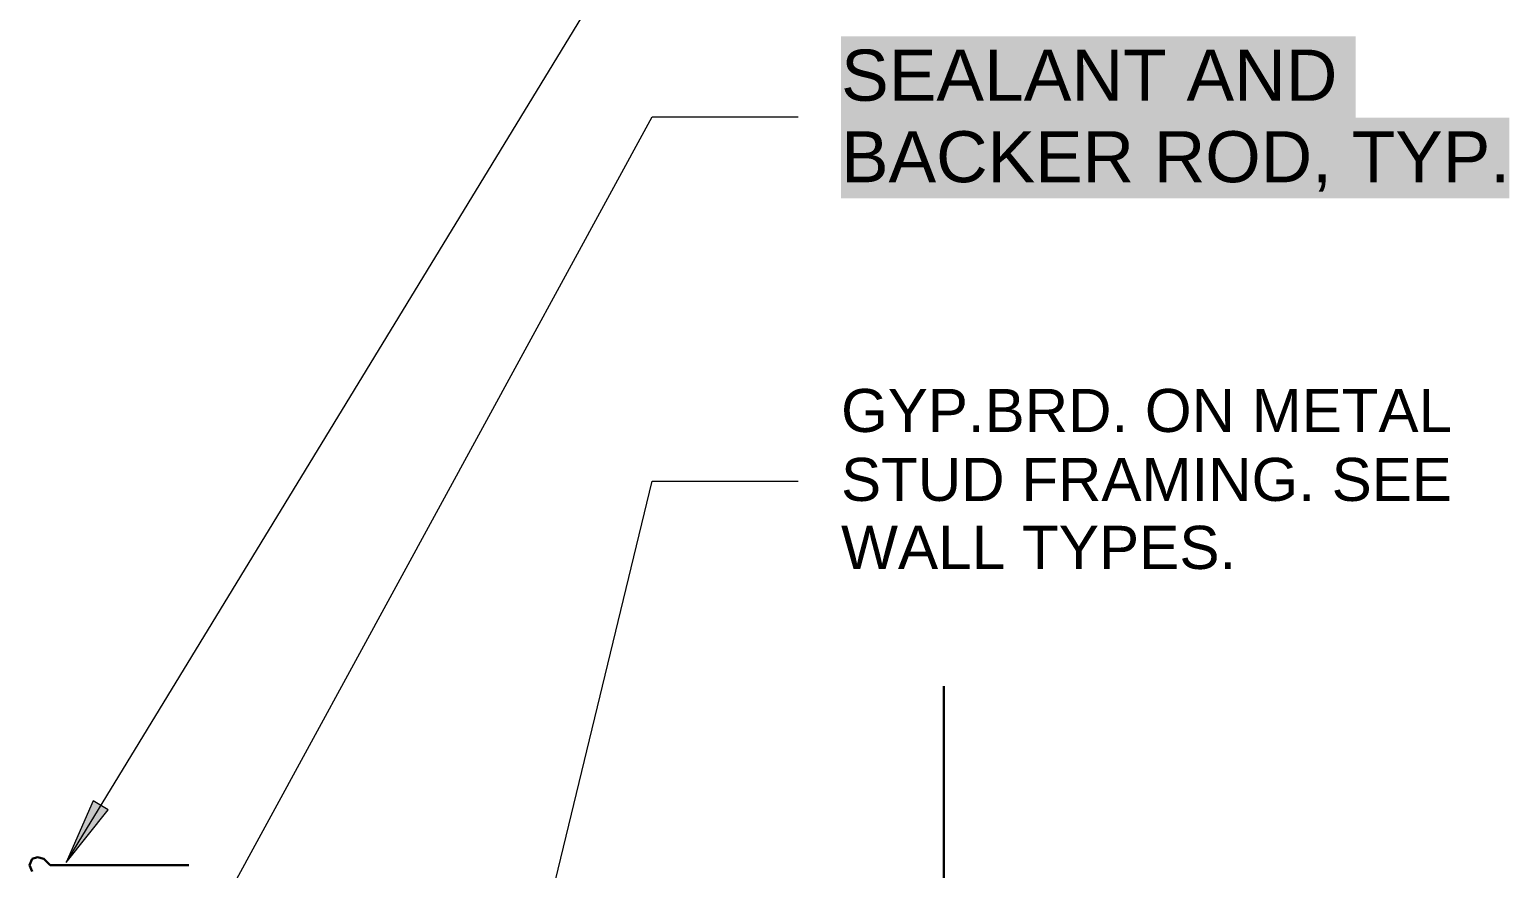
# Model space of a CAD drawing. Header units: inches. Extents: x -6061 to 13621, y -296 to 7483.
# Drawn here: x -4810 to -4677.5, y -67.4 to 7.6 of the extents above; entities that cross this region are included whole.
import ezdxf

# ---------------------------------------------------------------- set-up
doc = ezdxf.new("R2010")
doc.units = ezdxf.units.IN
doc.header["$MEASUREMENT"] = 0
doc.layers.get('0').update_dxf_attribs({"linetype": 'CONTINUOUS'})
doc.styles.add('Arial$001H0', font='arial.ttf')

msp = doc.modelspace()

# ---------------------------------------------------------------- hatches: boundary and pattern name
at = {"true_color": 0xffffff}
for points in [[(-4737.362931974641, -0.2714934274326879), (-4691.311218405725, -0.2714934274326879), (-4691.311218405725, 7.016741866684924), (-4737.362931974641, 7.016741866684924)], [(-4737.362931974641, -7.479638223812799), (-4677.535652794864, -7.479638223812799), (-4677.535652794864, -0.2714934274326879), (-4737.362931974641, -0.2714934274326879)]]:
    msp.add_hatch(color=7, dxfattribs=at).paths.add_polyline_path(points)
at = {"true_color": 0x000007}
msp.add_hatch(color=7, dxfattribs=at).paths.add_polyline_path([(-4806.721303015364, -66.9067875450798), (-4802.957049621699, -62.18144817856398), (-4804.318588083238, -61.3805432011884)])

# ---------------------------------------------------------------- linework, layer by layer
at = {"color": 7, "linetype": 'Continuous', "lineweight": 9, "true_color": 0x000007}
for p, q in [((-4806.721303015364, -66.9067875450798), (-4754.262026997265, 19.11040702505596)), ((-4804.959312065139, -93.09638030526082), (-4754.262026997265, -0.1914029296951867)), ((-4754.262026997265, -0.1914029296951867), (-4741.207275866043, -0.1914029296951867)), ((-4767.316778128486, -86.60904998851873), (-4754.262026997265, -32.78823550888069)), ((-4754.262026997265, -32.78823550888069), (-4741.207275866043, -32.78823550888069))]:
    msp.add_line(p, q, dxfattribs=at)
at = {"color": 7, "linetype": 'Continuous', "lineweight": 30, "true_color": 0x000007}
for p, q in [((-4728.152524734822, -60.17918573512506), (-4728.152524734822, -51.1289594907812)), ((-4728.152524734822, -60.17918573512506), (-4728.152524734822, -103.6683260066183)), ((-4809.764741929392, -66.58642555412959), (-4810.005013422604, -67.1470590382925)), ((-4810.005013422604, -67.1470590382925), (-4809.764741929392, -67.7076925224554)), ((-4809.284198942966, -66.42624455865447), (-4809.764741929392, -66.58642555412959)), ((-4808.723565458804, -66.58642555412959), (-4809.284198942966, -66.42624455865447)), ((-4808.162931974641, -67.1470590382925), (-4808.723565458804, -66.58642555412959)), ((-4795.748904825319, -67.1470590382925), (-4808.162931974641, -67.1470590382925))]:
    msp.add_line(p, q, dxfattribs=at)
at = {"color": 7, "linetype": 'Continuous', "lineweight": 9, "true_color": 0x000007}
msp.add_lwpolyline([(-4806.721303015364, -66.9067875450798), (-4802.957049621699, -62.18144817856398), (-4804.318588083238, -61.3805432011884)], close=True, dxfattribs=at)

# ---------------------------------------------------------------- texts
at = {"color": 7, "true_color": 0x000007, "style": 'Arial$001H0'}
for s, height, p in [('SEALANT AND ', 4.578863695062105, (-4737.363424454134, 1.250122091332003)), ('BACKER ROD, TYP.', 4.565776520340155, (-4737.363424454134, -6.038119384490528)), ('GYP.BRD. ON METAL ', 3.850306047043452, (-4737.363424454134, -28.38336706173413)), ('STUD FRAMING. SEE ', 3.850140905785136, (-4737.363424454134, -34.55033288225377)), ('WALL TYPES.', 3.862552752016455, (-4737.363424454134, -40.63720894847012))]:
    msp.add_text(s, height=height, dxfattribs=at).set_placement(p)

doc.saveas('drawing.dxf')
